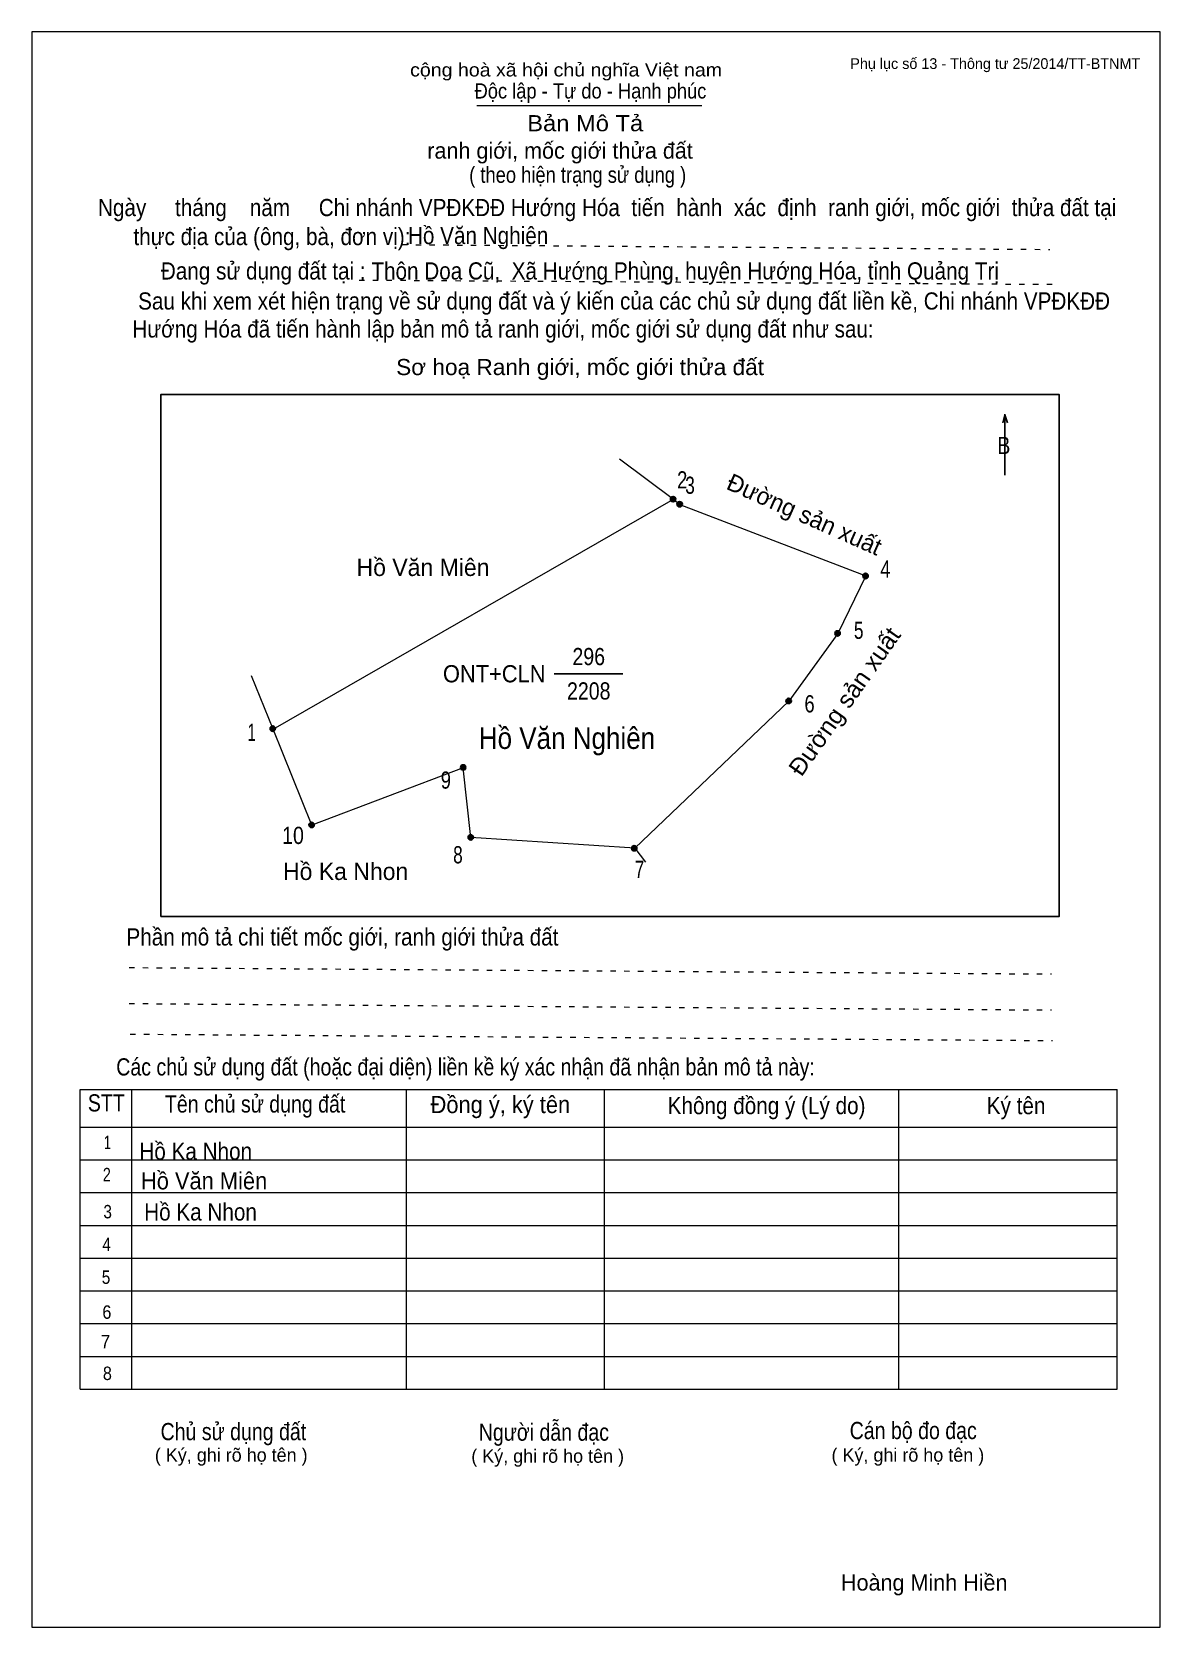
# Model space of a CAD drawing. Header units: centimetres. Extents: x 0 to 21, y 0 to 29.7.
import ezdxf
from ezdxf.enums import TextEntityAlignment as Align

# ---------------------------------------------------------------- set-up
doc = ezdxf.new("R2010")
doc.units = ezdxf.units.CM
doc.header["$LTSCALE"] = 0.13
doc.linetypes.add('DOTTED', pattern=[1.5, 0.3, -1.2])
for name, color, linetype, lineweight in [('1', 7, 'Continuous', 13), ('32', 7, 'Continuous', 25), ('33', 7, 'Continuous', 25), ('6', 7, 'Continuous', 13), ('62', 7, 'Continuous', 13)]:
    doc.layers.add(name, color=color, linetype=linetype, lineweight=lineweight)
for name, color, linetype in [('2', 7, 'Continuous'), ('34', 7, 'Continuous'), ('63', 7, 'Continuous')]:
    doc.layers.add(name, color=color, linetype=linetype)

msp = doc.modelspace()

# ---------------------------------------------------------------- hatches: boundary and pattern name
at = {"layer": '32'}
for points in [[(11.9839, 21, 1), (11.8839, 21, 1)], [(12.1072, 20.9062, 1), (12.0072, 20.9062, 1)], [(15.5676, 19.57, 1), (15.4676, 19.57, 1)], [(15.0463, 18.5005, 1), (14.9463, 18.5005, 1)], [(14.1363, 17.2434, 1), (14.0363, 17.2434, 1)], [(4.5324, 16.7274, 1), (4.4324, 16.7274, 1)], [(8.0772, 16.0051, 1), (7.9772, 16.0051, 1)], [(5.2561, 14.9342, 1), (5.1561, 14.9342, 1)], [(8.2179, 14.7024, 1), (8.1179, 14.7024, 1)], [(11.2615, 14.5, 1), (11.1615, 14.5, 1)]]:
    msp.add_hatch(color=256, dxfattribs=at).paths.add_polyline_path(points)

# ---------------------------------------------------------------- linework, layer by layer
at = {"layer": '1'}
msp.add_lwpolyline([(21, 0), (21, 29.7), (0, 29.7), (0, 0)], close=True, dxfattribs=at)
at = {"layer": '32'}
for centre in [(11.9339, 21), (12.0572, 20.9062), (15.5176, 19.57), (14.9963, 18.5005), (14.0863, 17.2434), (4.4824, 16.7274), (8.0272, 16.0051), (5.2061, 14.9342), (8.1679, 14.7024), (11.2115, 14.5)]:
    msp.add_circle(centre, 0.05, dxfattribs=at)
at = {"layer": '33'}
msp.add_line((9.72, 17.75), (11, 17.75), dxfattribs=at)
at = {"layer": '6'}
for p, q in [((10.94, 21.75), (11.94, 21)), ((4.49, 16.72), (11.94, 21)), ((11.22, 14.5), (11.42, 14.24))]:
    msp.add_line(p, q, dxfattribs=at)
for points in [[(11.94, 21), (12.06, 20.9), (15.52, 19.57), (15, 18.5), (14.09, 17.24), (11.22, 14.5)], [(5.21, 14.93), (4.49, 16.72), (4.09, 17.71)], [(11.22, 14.5), (8.17, 14.7), (8.03, 16), (5.21, 14.93)]]:
    msp.add_lwpolyline(points, dxfattribs=at)
at = {"layer": '62'}
for p, q in [((8.28, 28.33), (12.47, 28.33)), ((0.9, 10.01), (20.2, 10.01)), ((0.9, 4.43), (0.9, 10.01)), ((1.86, 4.43), (1.86, 10.01)), ((6.97, 4.43), (6.97, 9.99)), ((10.66, 4.43), (10.66, 9.99)), ((16.14, 4.43), (16.14, 10.01)), ((20.2, 4.43), (20.2, 10.01)), ((0.9, 9.31), (20.2, 9.31)), ((0.9, 8.7), (20.2, 8.7)), ((0.9, 8.09), (20.2, 8.09)), ((0.9, 7.48), (20.2, 7.48)), ((0.9, 6.87), (20.2, 6.87)), ((0.9, 6.26), (20.2, 6.26)), ((0.9, 5.65), (20.2, 5.65)), ((0.9, 5.04), (20.2, 5.04)), ((0.9, 4.43), (20.2, 4.43))]:
    msp.add_line(p, q, dxfattribs=at)
at = {"layer": '62', "linetype": 'DOTTED'}
for p, q in [((6.89, 25.74), (18.95, 25.65)), ((6.09, 25.08), (19.04, 25)), ((1.81, 12.28), (18.98, 12.16)), ((1.81, 11.61), (18.98, 11.49)), ((1.83, 11.04), (19, 10.92))]:
    msp.add_line(p, q, dxfattribs=at)
at = {"layer": '62', "lineweight": 25}
for p, q in [((18.11, 22.58), (18.11, 21.45)), ((18.11, 22.57), (18.07, 22.42)), ((18.11, 22.57), (18.16, 22.42))]:
    msp.add_line(p, q, dxfattribs=at)
msp.add_lwpolyline([(2.4, 13.23), (19.12, 13.23), (19.12, 22.95), (2.4, 22.95)], close=True, dxfattribs=at)

# ---------------------------------------------------------------- texts
at = {"layer": '2', "width": 0.9}
msp.add_text('Hồ Văn Nghiên', height=0.4021, dxfattribs=at).set_placement((9.96, 16.35), align=Align.CENTER)
at = {"layer": '32'}
for s, width, p in [('2', 0.8, (12.105, 21.2)), ('3', 0.75, (12.25, 21.1)), ('4', 0.8, (15.885, 19.54)), ('5', 0.75, (15.39, 18.4)), ('6', 0.8, (14.475, 17.03)), ('1', 0.65, (4.09, 16.5)), ('9', 0.8, (7.705, 15.61)), ('10', 0.85, (4.86, 14.58)), ('8', 0.75, (7.93, 14.22)), ('7', 0.75, (11.31, 13.95))]:
    msp.add_text(s, height=0.32, dxfattribs=dict(at, width=width)).set_placement(p, align=Align.CENTER)
at = {"layer": '33'}
msp.add_text('Đường sản xuất', height=0.32, rotation=336.038, dxfattribs=at).set_placement((14.315, 20.5711), align=Align.CENTER)
for s, p in [('Hồ Văn Miên', (7.28, 19.57)), ('Hồ Ka Nhon', (5.84, 13.91))]:
    msp.add_text(s, height=0.32, dxfattribs=at).set_placement(p, align=Align.CENTER)
at = {"layer": '33', "width": 1.05}
msp.add_text('Đường sản xuất', height=0.3199, rotation=54.881, dxfattribs=at).set_placement((15.2564, 17.143), align=Align.CENTER)
at = {"layer": '33', "width": 0.85}
for s, p in [('296', (10.365, 17.91)), ('2208', (10.365, 17.27))]:
    msp.add_text(s, height=0.32, dxfattribs=at).set_placement(p, align=Align.CENTER)
at = {"layer": '33', "width": 0.95}
msp.add_text('ONT+CLN', height=0.32, dxfattribs=at).set_placement((9.56, 17.59), align=Align.RIGHT)
at = {"layer": '34'}
for s, width, p in [('Hồ Văn Nghiên', 0.9, (7, 25.75)), ('Hồ Ka Nhon', 0.9, (2, 8.7)), ('Hồ Văn Miên', 0.95, (2.03, 8.15)), ('Hồ Ka Nhon', 0.9, (2.09, 7.57))]:
    msp.add_text(s, height=0.32, dxfattribs=dict(at, width=width)).set_placement(p)
at = {"layer": '62'}
for s, height, width, p in [('cộng hoà xã hội chủ nghĩa Việt nam', 0.2474, 1.1, (7.04, 28.87)), ('Độc lập - Tự do - Hạnh phúc', 0.2828, 0.9, (8.24, 28.46)), ('Bản Mô Tả', 0.3, 1.1, (9.22, 27.85)), ('( theo hiện trạng sử dụng )', 0.3, 0.85, (8.14, 26.89)), ('Ngày     tháng    năm     Chi nhánh VPĐKĐĐ Hướng Hóa  tiến  hành  xác  định  ranh giới, mốc giới  thửa đất tại ', 0.32, 0.9, (1.23, 26.27)), ('thực địa của (ông, bà, đơn vị): ', 0.32, 0.9, (1.89, 25.73)), ('Đang sử dụng đất tại : Thôn Doa Cũ,  Xã Hướng Phùng, huyện Hướng Hóa, tỉnh Quảng Trị', 0.32, 0.9, (2.4, 25.09)), (' Sau khi xem xét hiện trạng về sử dụng đất và ý kiến của các chủ sử dụng đất liền kề, Chi nhánh VPĐKĐĐ ', 0.32, 0.9, (1.87, 24.53)), ('Hướng Hóa đã tiến hành lập bản mô tả ranh giới, mốc giới sử dụng đất như sau:', 0.32, 0.9, (1.87, 24.01)), ('Sơ hoạ Ranh giới, mốc giới thửa đất', 0.3, 1.05, (6.78, 23.31)), ('B', 0.32, 0.85, (17.97, 21.84)), ('Phần mô tả chi tiết mốc giới, ranh giới thửa đất ', 0.32, 0.9, (1.76, 12.69)), ('Các chủ sử dụng đất (hoặc đại diện) liền kề ký xác nhận đã nhận bản mô tả này:', 0.32, 0.85, (1.57, 10.27))]:
    msp.add_text(s, height=height, dxfattribs=dict(at, width=width)).set_placement(p)
msp.add_text('ranh giới, mốc giới thửa đất', height=0.3, dxfattribs=at).set_placement((7.36, 27.34))
for s, height, width, p in [('STT', 0.32, 0.85, (1.385, 9.6)), ('Tên chủ sử dụng đất', 0.32, 0.85, (4.155, 9.58)), ('Đồng ý, ký tên', 0.32, 0.95, (8.72, 9.57)), ('Không đồng ý (Lý do)', 0.32, 0.9, (13.675, 9.55)), ('Ký tên', 0.32, 0.9, (18.32, 9.55)), ('1', 0.25, 0.7, (1.405, 8.9)), ('2', 0.25, 0.8, (1.395, 8.3)), ('3', 0.25, 0.85, (1.41, 7.61)), ('4', 0.25, 0.85, (1.39, 7)), ('5', 0.25, 0.85, (1.38, 6.39)), ('6', 0.25, 0.9, (1.395, 5.74)), ('7', 0.25, 0.95, (1.37, 5.19)), ('8', 0.25, 0.9, (1.405, 4.6)), ('Người dẫn đạc', 0.32, 0.85, (9.53, 3.47)), ('Chủ sử dụng đất', 0.32, 0.85, (3.75, 3.48)), ('Cán bộ đo đạc', 0.32, 0.85, (16.405, 3.5))]:
    msp.add_text(s, height=height, dxfattribs=dict(at, width=width)).set_placement(p, align=Align.CENTER)
for p in [(3.71, 3.08), (9.6, 3.06), (16.305, 3.08)]:
    msp.add_text('( Ký, ghi rõ họ tên )', height=0.25, dxfattribs=at).set_placement(p, align=Align.CENTER)
at = {"layer": '63'}
msp.add_text('Phụ lục số 13 - Thông tư 25/2014/TT-BTNMT', height=0.2, dxfattribs=at).set_placement((20.63, 29.01), align=Align.RIGHT)
msp.add_text('Hoàng Minh Hiền', height=0.3, dxfattribs=at).set_placement((16.61, 0.68), align=Align.CENTER)

doc.saveas('drawing.dxf')
